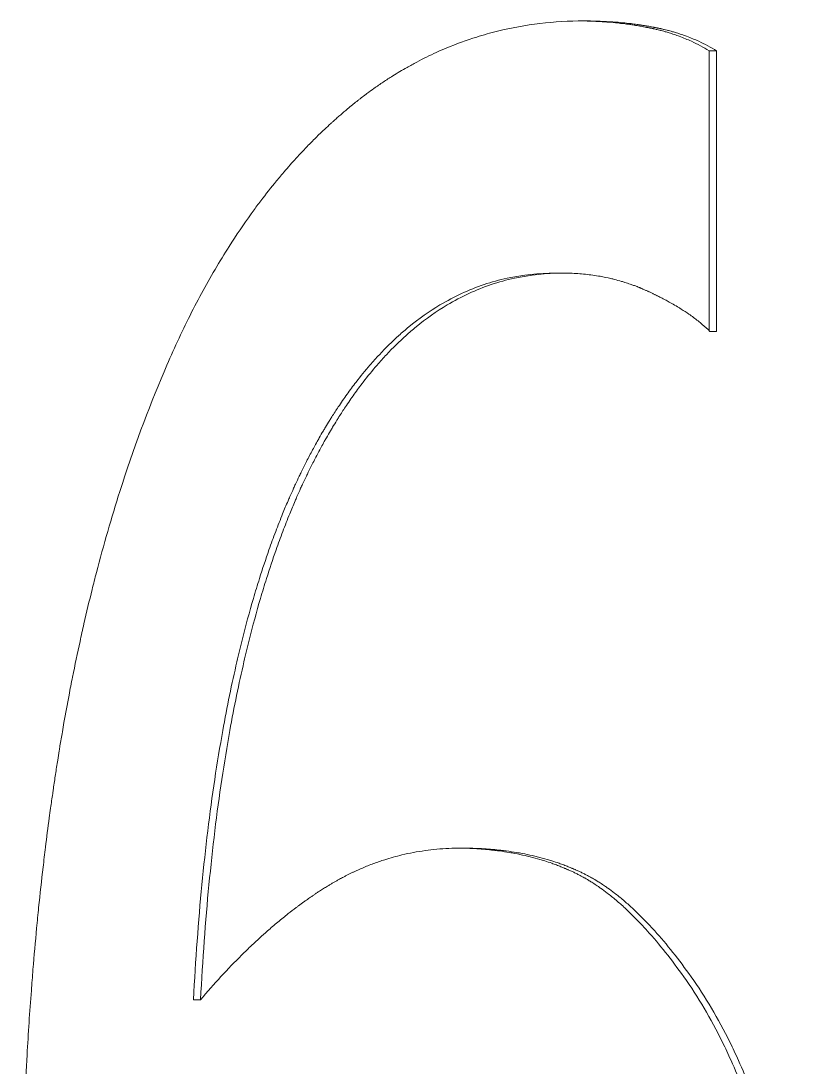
# Model space of a CAD drawing. Header units: millimetres. Extents: x 0 to 8410, y 0 to 5940.
# Drawn here: x 2663.323 to 2664.235, y 2257.528 to 2258.73 of the extents above; entities that cross this region are included whole.
import ezdxf

# ---------------------------------------------------------------- set-up
doc = ezdxf.new("R2010")
doc.units = ezdxf.units.MM
doc.header["$LTSCALE"] = 10
doc.layers.add('가시적인 것(ISO)', color=3, linetype='Continuous', lineweight=5, true_color=0x00ff00)

msp = doc.modelspace()

# ---------------------------------------------------------------- linework, layer by layer
at = {"layer": '가시적인 것(ISO)'}
for p, q in [((2664.1137, 2258.6954), (2664.1222, 2258.6954)), ((2664.1222, 2258.6954), (2664.1222, 2258.3733)), ((2663.9371, 2258.4402), (2663.9455, 2258.4402)), ((2664.1147, 2258.3733), (2664.1222, 2258.3733)), ((2663.5215, 2257.6055), (2663.5296, 2257.6055))]:
    msp.add_line(p, q, dxfattribs=at)
for points, knots in [([(2663.4877, 2258.3267), (2663.4966, 2258.3479), (2663.506, 2258.3683), (2663.5157, 2258.3879), (2663.5255, 2258.4075), (2663.5357, 2258.4263), (2663.5463, 2258.4443), (2663.5516, 2258.4534), (2663.557, 2258.4622), (2663.5625, 2258.4708), (2663.5707, 2258.4838), (2663.5792, 2258.4963), (2663.5878, 2258.5084), (2663.5907, 2258.5124), (2663.5937, 2258.5164), (2663.5966, 2258.5203), (2663.6025, 2258.5281), (2663.6085, 2258.5358), (2663.6146, 2258.5433), (2663.6176, 2258.547), (2663.6207, 2258.5507), (2663.6238, 2258.5543), (2663.6284, 2258.5598), (2663.6331, 2258.5651), (2663.6378, 2258.5704), (2663.6394, 2258.5721), (2663.641, 2258.5738), (2663.6426, 2258.5756), (2663.6458, 2258.579), (2663.649, 2258.5824), (2663.6522, 2258.5857), (2663.6538, 2258.5874), (2663.6555, 2258.5891), (2663.6571, 2258.5907), (2663.6603, 2258.594), (2663.6636, 2258.5973), (2663.6669, 2258.6005), (2663.6686, 2258.602), (2663.6702, 2258.6036), (2663.6719, 2258.6052), (2663.6744, 2258.6076), (2663.6769, 2258.6099), (2663.6794, 2258.6122), (2663.6803, 2258.613), (2663.6811, 2258.6137), (2663.682, 2258.6145), (2663.6832, 2258.6157), (2663.6845, 2258.6168), (2663.6858, 2258.6179), (2663.687, 2258.6191), (2663.6883, 2258.6202), (2663.6896, 2258.6213), (2663.6909, 2258.6224), (2663.6922, 2258.6235), (2663.6934, 2258.6246), (2663.6947, 2258.6257), (2663.696, 2258.6268), (2663.6973, 2258.6279), (2663.699, 2258.6294), (2663.7007, 2258.6308), (2663.7025, 2258.6322), (2663.7033, 2258.6329), (2663.7042, 2258.6336), (2663.7051, 2258.6343), (2663.7068, 2258.6357), (2663.7086, 2258.6371), (2663.7103, 2258.6385), (2663.7112, 2258.6392), (2663.712, 2258.6398), (2663.7129, 2258.6405), (2663.7147, 2258.6419), (2663.7164, 2258.6432), (2663.7182, 2258.6445), (2663.7191, 2258.6452), (2663.7199, 2258.6458), (2663.7208, 2258.6465), (2663.7235, 2258.6485), (2663.7261, 2258.6504), (2663.7288, 2258.6523), (2663.7306, 2258.6535), (2663.7323, 2258.6548), (2663.7341, 2258.656), (2663.7377, 2258.6585), (2663.7413, 2258.6609), (2663.7449, 2258.6632), (2663.7467, 2258.6644), (2663.7485, 2258.6655), (2663.7503, 2258.6667), (2663.7558, 2258.6701), (2663.7613, 2258.6734), (2663.7668, 2258.6765), (2663.7705, 2258.6786), (2663.7742, 2258.6806), (2663.7779, 2258.6826), (2663.7853, 2258.6866), (2663.7929, 2258.6902), (2663.8004, 2258.6937), (2663.8042, 2258.6954), (2663.808, 2258.6971), (2663.8119, 2258.6987), (2663.8234, 2258.7035), (2663.835, 2258.7077), (2663.8468, 2258.7114), (2663.8547, 2258.7139), (2663.8626, 2258.7161), (2663.8706, 2258.7181), (2663.8866, 2258.722), (2663.9029, 2258.725), (2663.9194, 2258.7269), (2663.936, 2258.7289), (2663.9528, 2258.7299), (2663.9699, 2258.7299)], [0, 0, 0, 0, 0.166667, 0.166667, 0.166667, 0.333333, 0.333333, 0.333333, 0.416667, 0.416667, 0.416667, 0.541667, 0.541667, 0.541667, 0.583333, 0.583333, 0.583333, 0.666667, 0.666667, 0.666667, 0.708333, 0.708333, 0.708333, 0.770833, 0.770833, 0.770833, 0.791667, 0.791667, 0.791667, 0.833333, 0.833333, 0.833333, 0.854167, 0.854167, 0.854167, 0.895833, 0.895833, 0.895833, 0.916667, 0.916667, 0.916667, 0.947917, 0.947917, 0.947917, 0.958333, 0.958333, 0.958333, 0.973958, 0.973958, 0.973958, 0.989583, 0.989583, 0.989583, 1.005208, 1.005208, 1.005208, 1.020833, 1.020833, 1.020833, 1.041667, 1.041667, 1.041667, 1.052083, 1.052083, 1.052083, 1.072917, 1.072917, 1.072917, 1.083333, 1.083333, 1.083333, 1.104167, 1.104167, 1.104167, 1.114583, 1.114583, 1.114583, 1.145833, 1.145833, 1.145833, 1.166667, 1.166667, 1.166667, 1.208333, 1.208333, 1.208333, 1.229167, 1.229167, 1.229167, 1.291667, 1.291667, 1.291667, 1.333333, 1.333333, 1.333333, 1.416667, 1.416667, 1.416667, 1.458333, 1.458333, 1.458333, 1.583333, 1.583333, 1.583333, 1.666667, 1.666667, 1.666667, 1.833333, 1.833333, 1.833333, 2, 2, 2, 2]), ([(2663.9658, 2258.7299), (2663.9694, 2258.7298), (2663.9729, 2258.7298), (2663.9764, 2258.7297), (2663.9813, 2258.7295), (2663.9862, 2258.7293), (2663.9909, 2258.729), (2663.9933, 2258.7288), (2663.9957, 2258.7287), (2663.9981, 2258.7285), (2664.0017, 2258.7282), (2664.0052, 2258.7279), (2664.0087, 2258.7275), (2664.0098, 2258.7274), (2664.011, 2258.7273), (2664.0121, 2258.7271), (2664.0145, 2258.7269), (2664.0168, 2258.7266), (2664.019, 2258.7263), (2664.0202, 2258.7261), (2664.0213, 2258.726), (2664.0225, 2258.7258), (2664.0242, 2258.7256), (2664.0258, 2258.7253), (2664.0275, 2258.7251), (2664.0281, 2258.725), (2664.0287, 2258.7249), (2664.0292, 2258.7248), (2664.0303, 2258.7246), (2664.0315, 2258.7244), (2664.0326, 2258.7243), (2664.0331, 2258.7242), (2664.0337, 2258.7241), (2664.0342, 2258.724), (2664.0353, 2258.7238), (2664.0365, 2258.7236), (2664.0376, 2258.7234), (2664.0381, 2258.7233), (2664.0387, 2258.7232), (2664.0392, 2258.7231), (2664.04, 2258.7229), (2664.0409, 2258.7228), (2664.0417, 2258.7226), (2664.042, 2258.7225), (2664.0422, 2258.7225), (2664.0425, 2258.7224), (2664.0429, 2258.7224), (2664.0433, 2258.7223), (2664.0437, 2258.7222), (2664.0441, 2258.7221), (2664.0445, 2258.722), (2664.045, 2258.7219), (2664.0454, 2258.7219), (2664.0458, 2258.7218), (2664.0462, 2258.7217), (2664.0466, 2258.7216), (2664.047, 2258.7215), (2664.0474, 2258.7214), (2664.0479, 2258.7213), (2664.0485, 2258.7212), (2664.049, 2258.7211), (2664.0493, 2258.721), (2664.0495, 2258.721), (2664.0498, 2258.7209), (2664.0506, 2258.7207), (2664.0514, 2258.7205), (2664.0522, 2258.7204), (2664.0527, 2258.7202), (2664.0533, 2258.7201), (2664.0538, 2258.72), (2664.0549, 2258.7197), (2664.0559, 2258.7195), (2664.0569, 2258.7192), (2664.0575, 2258.7191), (2664.058, 2258.7189), (2664.0585, 2258.7188), (2664.0595, 2258.7185), (2664.0606, 2258.7182), (2664.0616, 2258.718), (2664.0621, 2258.7178), (2664.0626, 2258.7177), (2664.0631, 2258.7175), (2664.0647, 2258.7171), (2664.0662, 2258.7167), (2664.0677, 2258.7162), (2664.0687, 2258.7159), (2664.0697, 2258.7156), (2664.0707, 2258.7153), (2664.0727, 2258.7146), (2664.0746, 2258.714), (2664.0765, 2258.7133), (2664.0775, 2258.7129), (2664.0785, 2258.7126), (2664.0794, 2258.7122), (2664.0842, 2258.7105), (2664.0888, 2258.7085), (2664.0933, 2258.7065), (2664.1005, 2258.7032), (2664.1073, 2258.6995), (2664.1137, 2258.6954)], [0.047935, 0.047935, 0.047935, 0.047935, 0.166667, 0.166667, 0.166667, 0.333333, 0.333333, 0.333333, 0.416667, 0.416667, 0.416667, 0.541667, 0.541667, 0.541667, 0.583333, 0.583333, 0.583333, 0.666667, 0.666667, 0.666667, 0.708333, 0.708333, 0.708333, 0.770833, 0.770833, 0.770833, 0.791667, 0.791667, 0.791667, 0.833333, 0.833333, 0.833333, 0.854167, 0.854167, 0.854167, 0.895833, 0.895833, 0.895833, 0.916667, 0.916667, 0.916667, 0.947917, 0.947917, 0.947917, 0.958333, 0.958333, 0.958333, 0.973958, 0.973958, 0.973958, 0.989583, 0.989583, 0.989583, 1.005208, 1.005208, 1.005208, 1.020833, 1.020833, 1.020833, 1.041667, 1.041667, 1.041667, 1.052083, 1.052083, 1.052083, 1.083333, 1.083333, 1.083333, 1.104167, 1.104167, 1.104167, 1.145833, 1.145833, 1.145833, 1.166667, 1.166667, 1.166667, 1.208333, 1.208333, 1.208333, 1.229167, 1.229167, 1.229167, 1.291667, 1.291667, 1.291667, 1.333333, 1.333333, 1.333333, 1.416667, 1.416667, 1.416667, 1.458333, 1.458333, 1.458333, 1.666667, 1.666667, 1.666667, 2, 2, 2, 2]), ([(2663.9699, 2258.7299), (2663.9749, 2258.7299), (2663.9799, 2258.7298), (2663.9848, 2258.7297), (2663.9897, 2258.7295), (2663.9946, 2258.7293), (2663.9994, 2258.729), (2664.0018, 2258.7288), (2664.0041, 2258.7287), (2664.0065, 2258.7285), (2664.0101, 2258.7282), (2664.0136, 2258.7279), (2664.0171, 2258.7275), (2664.0182, 2258.7274), (2664.0194, 2258.7273), (2664.0206, 2258.7271), (2664.0229, 2258.7269), (2664.0252, 2258.7266), (2664.0275, 2258.7263), (2664.0286, 2258.7261), (2664.0297, 2258.726), (2664.0309, 2258.7258), (2664.0326, 2258.7256), (2664.0343, 2258.7253), (2664.036, 2258.7251), (2664.0365, 2258.725), (2664.0371, 2258.7249), (2664.0376, 2258.7248), (2664.0388, 2258.7246), (2664.0399, 2258.7244), (2664.041, 2258.7243), (2664.0416, 2258.7242), (2664.0421, 2258.7241), (2664.0427, 2258.724), (2664.0438, 2258.7238), (2664.0449, 2258.7236), (2664.046, 2258.7234), (2664.0465, 2258.7233), (2664.0471, 2258.7232), (2664.0476, 2258.7231), (2664.0485, 2258.7229), (2664.0493, 2258.7228), (2664.0501, 2258.7226), (2664.0504, 2258.7225), (2664.0507, 2258.7225), (2664.0509, 2258.7224), (2664.0513, 2258.7224), (2664.0518, 2258.7223), (2664.0522, 2258.7222), (2664.0526, 2258.7221), (2664.053, 2258.722), (2664.0534, 2258.7219), (2664.0538, 2258.7219), (2664.0542, 2258.7218), (2664.0546, 2258.7217), (2664.055, 2258.7216), (2664.0554, 2258.7215), (2664.0558, 2258.7214), (2664.0564, 2258.7213), (2664.0569, 2258.7212), (2664.0574, 2258.7211), (2664.0577, 2258.721), (2664.058, 2258.721), (2664.0583, 2258.7209), (2664.0591, 2258.7207), (2664.0599, 2258.7205), (2664.0607, 2258.7204), (2664.0612, 2258.7202), (2664.0617, 2258.7201), (2664.0622, 2258.72), (2664.0633, 2258.7197), (2664.0643, 2258.7195), (2664.0654, 2258.7192), (2664.0659, 2258.7191), (2664.0664, 2258.7189), (2664.067, 2258.7188), (2664.068, 2258.7185), (2664.069, 2258.7182), (2664.0701, 2258.718), (2664.0706, 2258.7178), (2664.0711, 2258.7177), (2664.0716, 2258.7175), (2664.0731, 2258.7171), (2664.0746, 2258.7167), (2664.0761, 2258.7162), (2664.0771, 2258.7159), (2664.0781, 2258.7156), (2664.0791, 2258.7153), (2664.0811, 2258.7146), (2664.0831, 2258.714), (2664.085, 2258.7133), (2664.086, 2258.7129), (2664.0869, 2258.7126), (2664.0879, 2258.7122), (2664.0927, 2258.7105), (2664.0973, 2258.7085), (2664.1018, 2258.7065), (2664.1089, 2258.7032), (2664.1157, 2258.6995), (2664.1222, 2258.6954)], [0, 0, 0, 0, 0.166667, 0.166667, 0.166667, 0.333333, 0.333333, 0.333333, 0.416667, 0.416667, 0.416667, 0.541667, 0.541667, 0.541667, 0.583333, 0.583333, 0.583333, 0.666667, 0.666667, 0.666667, 0.708333, 0.708333, 0.708333, 0.770833, 0.770833, 0.770833, 0.791667, 0.791667, 0.791667, 0.833333, 0.833333, 0.833333, 0.854167, 0.854167, 0.854167, 0.895833, 0.895833, 0.895833, 0.916667, 0.916667, 0.916667, 0.947917, 0.947917, 0.947917, 0.958333, 0.958333, 0.958333, 0.973958, 0.973958, 0.973958, 0.989583, 0.989583, 0.989583, 1.005208, 1.005208, 1.005208, 1.020833, 1.020833, 1.020833, 1.041667, 1.041667, 1.041667, 1.052083, 1.052083, 1.052083, 1.083333, 1.083333, 1.083333, 1.104167, 1.104167, 1.104167, 1.145833, 1.145833, 1.145833, 1.166667, 1.166667, 1.166667, 1.208333, 1.208333, 1.208333, 1.229167, 1.229167, 1.229167, 1.291667, 1.291667, 1.291667, 1.333333, 1.333333, 1.333333, 1.416667, 1.416667, 1.416667, 1.458333, 1.458333, 1.458333, 1.666667, 1.666667, 1.666667, 2, 2, 2, 2]), ([(2664.1137, 2258.6954), (2664.1137, 2258.6865), (2664.1137, 2258.6775), (2664.1137, 2258.6686), (2664.1137, 2258.6597), (2664.1137, 2258.6507), (2664.1137, 2258.6418), (2664.1137, 2258.6373), (2664.1137, 2258.6328), (2664.1137, 2258.6283), (2664.1137, 2258.6194), (2664.1137, 2258.6104), (2664.1137, 2258.6015), (2664.1137, 2258.597), (2664.1137, 2258.5925), (2664.1137, 2258.5881), (2664.1137, 2258.5791), (2664.1137, 2258.5702), (2664.1137, 2258.5612), (2664.1137, 2258.5567), (2664.1137, 2258.5523), (2664.1137, 2258.5478), (2664.1137, 2258.5389), (2664.1137, 2258.5299), (2664.1137, 2258.521), (2664.1137, 2258.5165), (2664.1137, 2258.512), (2664.1137, 2258.5075), (2664.1137, 2258.4986), (2664.1137, 2258.4896), (2664.1137, 2258.4807), (2664.1137, 2258.4762), (2664.1137, 2258.4717), (2664.1137, 2258.4673), (2664.1137, 2258.4538), (2664.1137, 2258.4404), (2664.1137, 2258.427), (2664.1137, 2258.4094), (2664.1137, 2258.3919), (2664.1137, 2258.3743)], [0, 0, 0, 0, 0.00268436, 0.00268436, 0.00268436, 0.00536872, 0.00536872, 0.00536872, 0.0067109, 0.0067109, 0.0067109, 0.00939526, 0.00939526, 0.00939526, 0.01073744, 0.01073744, 0.01073744, 0.0134218, 0.0134218, 0.0134218, 0.01476398, 0.01476398, 0.01476398, 0.01744834, 0.01744834, 0.01744834, 0.01879052, 0.01879052, 0.01879052, 0.02147488, 0.02147488, 0.02147488, 0.02281706, 0.02281706, 0.02281706, 0.0268436, 0.0268436, 0.0268436, 0.03211633, 0.03211633, 0.03211633, 0.03211633]), ([(2663.9371, 2258.4402), (2663.9182, 2258.4402), (2663.8997, 2258.4382), (2663.8817, 2258.4343), (2663.8638, 2258.4304), (2663.8464, 2258.4246), (2663.8295, 2258.4168), (2663.8211, 2258.4129), (2663.8128, 2258.4085), (2663.8046, 2258.4036), (2663.7924, 2258.3963), (2663.7804, 2258.3879), (2663.7688, 2258.3784), (2663.765, 2258.3752), (2663.7611, 2258.3719), (2663.7573, 2258.3685), (2663.7497, 2258.3617), (2663.7423, 2258.3543), (2663.735, 2258.3465), (2663.7313, 2258.3426), (2663.7277, 2258.3386), (2663.7241, 2258.3345), (2663.7187, 2258.3282), (2663.7134, 2258.3217), (2663.7082, 2258.315), (2663.7065, 2258.3127), (2663.7048, 2258.3104), (2663.703, 2258.3081), (2663.6996, 2258.3035), (2663.6962, 2258.2987), (2663.6928, 2258.2939), (2663.6912, 2258.2914), (2663.6895, 2258.2889), (2663.6878, 2258.2864), (2663.6853, 2258.2827), (2663.6829, 2258.2789), (2663.6804, 2258.275), (2663.6796, 2258.2737), (2663.6788, 2258.2724), (2663.678, 2258.2711), (2663.6763, 2258.2685), (2663.6747, 2258.2658), (2663.6731, 2258.2631), (2663.6723, 2258.2618), (2663.6715, 2258.2604), (2663.6707, 2258.2591), (2663.6691, 2258.2564), (2663.6675, 2258.2536), (2663.6659, 2258.2509), (2663.6652, 2258.2495), (2663.6644, 2258.2481), (2663.6636, 2258.2467), (2663.6624, 2258.2446), (2663.6612, 2258.2424), (2663.6601, 2258.2403), (2663.6589, 2258.2382), (2663.6577, 2258.236), (2663.6566, 2258.2338), (2663.6554, 2258.2317), (2663.6543, 2258.2295), (2663.6531, 2258.2273), (2663.652, 2258.2251), (2663.6508, 2258.2228), (2663.6497, 2258.2206), (2663.6482, 2258.2176), (2663.6467, 2258.2146), (2663.6452, 2258.2116), (2663.6445, 2258.21), (2663.6438, 2258.2085), (2663.643, 2258.207), (2663.6415, 2258.2039), (2663.6401, 2258.2008), (2663.6386, 2258.1977), (2663.6379, 2258.1961), (2663.6372, 2258.1945), (2663.6365, 2258.193), (2663.6351, 2258.1898), (2663.6336, 2258.1866), (2663.6322, 2258.1834), (2663.6315, 2258.1818), (2663.6308, 2258.1802), (2663.6301, 2258.1785), (2663.628, 2258.1737), (2663.626, 2258.1687), (2663.6239, 2258.1637), (2663.6226, 2258.1604), (2663.6212, 2258.157), (2663.6199, 2258.1536), (2663.6172, 2258.1468), (2663.6146, 2258.1399), (2663.612, 2258.1329), (2663.6108, 2258.1294), (2663.6095, 2258.1258), (2663.6082, 2258.1223), (2663.6045, 2258.1116), (2663.6008, 2258.1006), (2663.5973, 2258.0893), (2663.5949, 2258.0818), (2663.5926, 2258.0742), (2663.5903, 2258.0665), (2663.5858, 2258.051), (2663.5815, 2258.0351), (2663.5774, 2258.0187), (2663.5753, 2258.0105), (2663.5733, 2258.0022), (2663.5714, 2257.9938), (2663.5655, 2257.9685), (2663.5601, 2257.9421), (2663.5552, 2257.9147), (2663.5519, 2257.8965), (2663.5488, 2257.8777), (2663.5459, 2257.8585), (2663.5402, 2257.8201), (2663.5353, 2257.7798), (2663.5312, 2257.7376), (2663.5271, 2257.6955), (2663.5239, 2257.6514), (2663.5215, 2257.6055)], [0, 0, 0, 0, 0.166667, 0.166667, 0.166667, 0.333333, 0.333333, 0.333333, 0.416667, 0.416667, 0.416667, 0.541667, 0.541667, 0.541667, 0.583333, 0.583333, 0.583333, 0.666667, 0.666667, 0.666667, 0.708333, 0.708333, 0.708333, 0.770833, 0.770833, 0.770833, 0.791667, 0.791667, 0.791667, 0.833333, 0.833333, 0.833333, 0.854167, 0.854167, 0.854167, 0.885417, 0.885417, 0.885417, 0.895833, 0.895833, 0.895833, 0.916667, 0.916667, 0.916667, 0.927083, 0.927083, 0.927083, 0.947917, 0.947917, 0.947917, 0.958333, 0.958333, 0.958333, 0.973958, 0.973958, 0.973958, 0.989583, 0.989583, 0.989583, 1.005208, 1.005208, 1.005208, 1.020833, 1.020833, 1.020833, 1.041667, 1.041667, 1.041667, 1.052083, 1.052083, 1.052083, 1.072917, 1.072917, 1.072917, 1.083333, 1.083333, 1.083333, 1.104167, 1.104167, 1.104167, 1.114583, 1.114583, 1.114583, 1.145833, 1.145833, 1.145833, 1.166667, 1.166667, 1.166667, 1.208333, 1.208333, 1.208333, 1.229167, 1.229167, 1.229167, 1.291667, 1.291667, 1.291667, 1.333333, 1.333333, 1.333333, 1.416667, 1.416667, 1.416667, 1.458333, 1.458333, 1.458333, 1.583333, 1.583333, 1.583333, 1.666667, 1.666667, 1.666667, 1.833333, 1.833333, 1.833333, 2, 2, 2, 2]), ([(2663.9455, 2258.4402), (2663.9265, 2258.4402), (2663.908, 2258.4382), (2663.8901, 2258.4343), (2663.8721, 2258.4304), (2663.8547, 2258.4246), (2663.8378, 2258.4168), (2663.8294, 2258.4129), (2663.8211, 2258.4085), (2663.8129, 2258.4036), (2663.8006, 2258.3963), (2663.7887, 2258.3879), (2663.7771, 2258.3784), (2663.7732, 2258.3752), (2663.7694, 2258.3719), (2663.7656, 2258.3685), (2663.758, 2258.3617), (2663.7505, 2258.3543), (2663.7432, 2258.3465), (2663.7395, 2258.3426), (2663.7359, 2258.3386), (2663.7323, 2258.3345), (2663.7269, 2258.3282), (2663.7216, 2258.3217), (2663.7164, 2258.315), (2663.7147, 2258.3127), (2663.713, 2258.3104), (2663.7112, 2258.3081), (2663.7078, 2258.3035), (2663.7044, 2258.2987), (2663.701, 2258.2939), (2663.6994, 2258.2914), (2663.6977, 2258.2889), (2663.696, 2258.2864), (2663.6935, 2258.2827), (2663.691, 2258.2789), (2663.6886, 2258.275), (2663.6878, 2258.2737), (2663.687, 2258.2724), (2663.6861, 2258.2711), (2663.6845, 2258.2685), (2663.6829, 2258.2658), (2663.6813, 2258.2631), (2663.6805, 2258.2618), (2663.6797, 2258.2604), (2663.6789, 2258.2591), (2663.6773, 2258.2564), (2663.6757, 2258.2536), (2663.6741, 2258.2509), (2663.6733, 2258.2495), (2663.6725, 2258.2481), (2663.6718, 2258.2467), (2663.6706, 2258.2446), (2663.6694, 2258.2424), (2663.6682, 2258.2403), (2663.6671, 2258.2382), (2663.6659, 2258.236), (2663.6648, 2258.2338), (2663.6636, 2258.2317), (2663.6624, 2258.2295), (2663.6613, 2258.2273), (2663.6602, 2258.2251), (2663.659, 2258.2228), (2663.6579, 2258.2206), (2663.6564, 2258.2176), (2663.6549, 2258.2146), (2663.6534, 2258.2116), (2663.6527, 2258.21), (2663.6519, 2258.2085), (2663.6512, 2258.207), (2663.6497, 2258.2039), (2663.6483, 2258.2008), (2663.6468, 2258.1977), (2663.6461, 2258.1961), (2663.6454, 2258.1945), (2663.6446, 2258.193), (2663.6432, 2258.1898), (2663.6418, 2258.1866), (2663.6404, 2258.1834), (2663.6397, 2258.1818), (2663.639, 2258.1802), (2663.6383, 2258.1785), (2663.6362, 2258.1737), (2663.6341, 2258.1687), (2663.6321, 2258.1637), (2663.6307, 2258.1604), (2663.6294, 2258.157), (2663.628, 2258.1536), (2663.6254, 2258.1468), (2663.6228, 2258.1399), (2663.6202, 2258.1329), (2663.6189, 2258.1294), (2663.6176, 2258.1258), (2663.6164, 2258.1223), (2663.6126, 2258.1116), (2663.6089, 2258.1006), (2663.6054, 2258.0893), (2663.603, 2258.0818), (2663.6007, 2258.0742), (2663.5984, 2258.0665), (2663.5939, 2258.051), (2663.5896, 2258.0351), (2663.5855, 2258.0187), (2663.5834, 2258.0105), (2663.5814, 2258.0022), (2663.5795, 2257.9938), (2663.5736, 2257.9685), (2663.5682, 2257.9421), (2663.5633, 2257.9147), (2663.56, 2257.8965), (2663.5569, 2257.8777), (2663.554, 2257.8585), (2663.5483, 2257.8201), (2663.5434, 2257.7798), (2663.5393, 2257.7376), (2663.5352, 2257.6955), (2663.532, 2257.6514), (2663.5296, 2257.6055)], [0, 0, 0, 0, 0.166667, 0.166667, 0.166667, 0.333333, 0.333333, 0.333333, 0.416667, 0.416667, 0.416667, 0.541667, 0.541667, 0.541667, 0.583333, 0.583333, 0.583333, 0.666667, 0.666667, 0.666667, 0.708333, 0.708333, 0.708333, 0.770833, 0.770833, 0.770833, 0.791667, 0.791667, 0.791667, 0.833333, 0.833333, 0.833333, 0.854167, 0.854167, 0.854167, 0.885417, 0.885417, 0.885417, 0.895833, 0.895833, 0.895833, 0.916667, 0.916667, 0.916667, 0.927083, 0.927083, 0.927083, 0.947917, 0.947917, 0.947917, 0.958333, 0.958333, 0.958333, 0.973958, 0.973958, 0.973958, 0.989583, 0.989583, 0.989583, 1.005208, 1.005208, 1.005208, 1.020833, 1.020833, 1.020833, 1.041667, 1.041667, 1.041667, 1.052083, 1.052083, 1.052083, 1.072917, 1.072917, 1.072917, 1.083333, 1.083333, 1.083333, 1.104167, 1.104167, 1.104167, 1.114583, 1.114583, 1.114583, 1.145833, 1.145833, 1.145833, 1.166667, 1.166667, 1.166667, 1.208333, 1.208333, 1.208333, 1.229167, 1.229167, 1.229167, 1.291667, 1.291667, 1.291667, 1.333333, 1.333333, 1.333333, 1.416667, 1.416667, 1.416667, 1.458333, 1.458333, 1.458333, 1.583333, 1.583333, 1.583333, 1.666667, 1.666667, 1.666667, 1.833333, 1.833333, 1.833333, 2, 2, 2, 2]), ([(2664.1147, 2258.3733), (2664.1119, 2258.376), (2664.109, 2258.3787), (2664.1059, 2258.3813), (2664.1027, 2258.384), (2664.0994, 2258.3866), (2664.0959, 2258.3892), (2664.0942, 2258.3905), (2664.0924, 2258.3918), (2664.0905, 2258.3931), (2664.0877, 2258.395), (2664.0848, 2258.3969), (2664.0818, 2258.3988), (2664.0808, 2258.3994), (2664.0798, 2258.4), (2664.0788, 2258.4006), (2664.0768, 2258.4019), (2664.0747, 2258.4031), (2664.0725, 2258.4044), (2664.0714, 2258.405), (2664.0704, 2258.4056), (2664.0693, 2258.4062), (2664.0676, 2258.4072), (2664.0659, 2258.4081), (2664.0642, 2258.409), (2664.0637, 2258.4093), (2664.0631, 2258.4096), (2664.0625, 2258.4099), (2664.0614, 2258.4105), (2664.0602, 2258.4111), (2664.0591, 2258.4117), (2664.0585, 2258.412), (2664.0579, 2258.4123), (2664.0573, 2258.4126), (2664.0564, 2258.4131), (2664.0555, 2258.4135), (2664.0546, 2258.414), (2664.0543, 2258.4141), (2664.054, 2258.4143), (2664.0537, 2258.4144), (2664.0531, 2258.4147), (2664.0525, 2258.415), (2664.0519, 2258.4153), (2664.0516, 2258.4155), (2664.0513, 2258.4156), (2664.051, 2258.4158), (2664.0505, 2258.416), (2664.0501, 2258.4162), (2664.0496, 2258.4165), (2664.0491, 2258.4167), (2664.0487, 2258.4169), (2664.0482, 2258.4171), (2664.0477, 2258.4173), (2664.0473, 2258.4176), (2664.0468, 2258.4178), (2664.0463, 2258.418), (2664.0458, 2258.4182), (2664.0454, 2258.4185), (2664.0449, 2258.4187), (2664.0444, 2258.4189), (2664.0439, 2258.4191), (2664.0435, 2258.4193), (2664.043, 2258.4196), (2664.0425, 2258.4198), (2664.042, 2258.42), (2664.0416, 2258.4202), (2664.0411, 2258.4204), (2664.0406, 2258.4206), (2664.0401, 2258.4209), (2664.0396, 2258.4211), (2664.039, 2258.4213), (2664.0384, 2258.4216), (2664.0377, 2258.4219), (2664.0374, 2258.422), (2664.0371, 2258.4222), (2664.0368, 2258.4223), (2664.0361, 2258.4226), (2664.0355, 2258.4228), (2664.0348, 2258.4231), (2664.0345, 2258.4232), (2664.0342, 2258.4234), (2664.0338, 2258.4235), (2664.0329, 2258.4239), (2664.0319, 2258.4243), (2664.0309, 2258.4247), (2664.0303, 2258.4249), (2664.0296, 2258.4252), (2664.029, 2258.4254), (2664.0277, 2258.4259), (2664.0264, 2258.4264), (2664.0251, 2258.4268), (2664.0244, 2258.4271), (2664.0237, 2258.4273), (2664.0231, 2258.4275), (2664.0211, 2258.4282), (2664.0191, 2258.4289), (2664.0171, 2258.4295), (2664.0158, 2258.4299), (2664.0145, 2258.4303), (2664.0131, 2258.4307), (2664.0104, 2258.4315), (2664.0077, 2258.4322), (2664.005, 2258.4329), (2664.0037, 2258.4333), (2664.0023, 2258.4336), (2664.001, 2258.4339), (2663.9969, 2258.4349), (2663.9927, 2258.4357), (2663.9886, 2258.4365), (2663.9858, 2258.437), (2663.983, 2258.4374), (2663.9802, 2258.4378), (2663.9745, 2258.4386), (2663.9688, 2258.4392), (2663.963, 2258.4396), (2663.9573, 2258.44), (2663.9514, 2258.4402), (2663.9455, 2258.4402)], [0, 0, 0, 0, 0.166667, 0.166667, 0.166667, 0.333333, 0.333333, 0.333333, 0.416667, 0.416667, 0.416667, 0.541667, 0.541667, 0.541667, 0.583333, 0.583333, 0.583333, 0.666667, 0.666667, 0.666667, 0.708333, 0.708333, 0.708333, 0.770833, 0.770833, 0.770833, 0.791667, 0.791667, 0.791667, 0.833333, 0.833333, 0.833333, 0.854167, 0.854167, 0.854167, 0.885417, 0.885417, 0.885417, 0.895833, 0.895833, 0.895833, 0.916667, 0.916667, 0.916667, 0.927083, 0.927083, 0.927083, 0.942708, 0.942708, 0.942708, 0.958333, 0.958333, 0.958333, 0.973958, 0.973958, 0.973958, 0.989583, 0.989583, 0.989583, 1.005208, 1.005208, 1.005208, 1.020833, 1.020833, 1.020833, 1.036458, 1.036458, 1.036458, 1.052083, 1.052083, 1.052083, 1.072917, 1.072917, 1.072917, 1.083333, 1.083333, 1.083333, 1.104167, 1.104167, 1.104167, 1.114583, 1.114583, 1.114583, 1.145833, 1.145833, 1.145833, 1.166667, 1.166667, 1.166667, 1.208333, 1.208333, 1.208333, 1.229167, 1.229167, 1.229167, 1.291667, 1.291667, 1.291667, 1.333333, 1.333333, 1.333333, 1.416667, 1.416667, 1.416667, 1.458333, 1.458333, 1.458333, 1.583333, 1.583333, 1.583333, 1.666667, 1.666667, 1.666667, 1.833333, 1.833333, 1.833333, 2, 2, 2, 2]), ([(2663.3233, 2257.2813), (2663.3233, 2257.3176), (2663.3237, 2257.3532), (2663.3245, 2257.3883), (2663.3252, 2257.4234), (2663.3264, 2257.4578), (2663.3279, 2257.4917), (2663.3286, 2257.5086), (2663.3295, 2257.5254), (2663.3304, 2257.5421), (2663.3318, 2257.567), (2663.3334, 2257.5917), (2663.3353, 2257.616), (2663.3359, 2257.6241), (2663.3365, 2257.6321), (2663.3372, 2257.6402), (2663.3385, 2257.6562), (2663.3399, 2257.6721), (2663.3414, 2257.6879), (2663.3421, 2257.6958), (2663.3429, 2257.7036), (2663.3437, 2257.7114), (2663.3453, 2257.727), (2663.347, 2257.7425), (2663.3488, 2257.7578), (2663.3497, 2257.7654), (2663.3506, 2257.7731), (2663.3515, 2257.7806), (2663.3529, 2257.792), (2663.3544, 2257.8033), (2663.3559, 2257.8145), (2663.3564, 2257.8183), (2663.3569, 2257.822), (2663.3574, 2257.8257), (2663.3582, 2257.8313), (2663.359, 2257.8368), (2663.3598, 2257.8424), (2663.3601, 2257.8442), (2663.3603, 2257.8461), (2663.3606, 2257.8479), (2663.361, 2257.8507), (2663.3614, 2257.8534), (2663.3618, 2257.8562), (2663.3622, 2257.8589), (2663.3626, 2257.8617), (2663.3631, 2257.8644), (2663.3635, 2257.8671), (2663.3639, 2257.8699), (2663.3643, 2257.8726), (2663.3647, 2257.8753), (2663.3652, 2257.8781), (2663.3656, 2257.8808), (2663.3662, 2257.8844), (2663.3667, 2257.888), (2663.3673, 2257.8916), (2663.3676, 2257.8934), (2663.3679, 2257.8952), (2663.3682, 2257.897), (2663.3691, 2257.9024), (2663.37, 2257.9078), (2663.3709, 2257.9131), (2663.3715, 2257.9167), (2663.3722, 2257.9203), (2663.3728, 2257.9238), (2663.3747, 2257.9344), (2663.3766, 2257.945), (2663.3786, 2257.9554), (2663.3799, 2257.9624), (2663.3812, 2257.9693), (2663.3826, 2257.9762), (2663.3854, 2257.99), (2663.3882, 2258.0037), (2663.3912, 2258.0171), (2663.3926, 2258.0239), (2663.3941, 2258.0306), (2663.3957, 2258.0372), (2663.3987, 2258.0506), (2663.4019, 2258.0637), (2663.4051, 2258.0767), (2663.4067, 2258.0832), (2663.4084, 2258.0897), (2663.41, 2258.0961), (2663.4184, 2258.1282), (2663.4274, 2258.1594), (2663.437, 2258.1895), (2663.4523, 2258.2378), (2663.4692, 2258.2835), (2663.4877, 2258.3267)], [0, 0, 0, 0, 0.166667, 0.166667, 0.166667, 0.333333, 0.333333, 0.333333, 0.416667, 0.416667, 0.416667, 0.541667, 0.541667, 0.541667, 0.583333, 0.583333, 0.583333, 0.666667, 0.666667, 0.666667, 0.708333, 0.708333, 0.708333, 0.791667, 0.791667, 0.791667, 0.833333, 0.833333, 0.833333, 0.895833, 0.895833, 0.895833, 0.916667, 0.916667, 0.916667, 0.947917, 0.947917, 0.947917, 0.958333, 0.958333, 0.958333, 0.973958, 0.973958, 0.973958, 0.989583, 0.989583, 0.989583, 1.005208, 1.005208, 1.005208, 1.020833, 1.020833, 1.020833, 1.041667, 1.041667, 1.041667, 1.052083, 1.052083, 1.052083, 1.083333, 1.083333, 1.083333, 1.104167, 1.104167, 1.104167, 1.166667, 1.166667, 1.166667, 1.208333, 1.208333, 1.208333, 1.291667, 1.291667, 1.291667, 1.333333, 1.333333, 1.333333, 1.416667, 1.416667, 1.416667, 1.458333, 1.458333, 1.458333, 1.666667, 1.666667, 1.666667, 2, 2, 2, 2]), ([(2663.5296, 2257.6055), (2663.5374, 2257.6147), (2663.5453, 2257.6236), (2663.5531, 2257.6321), (2663.561, 2257.6407), (2663.5689, 2257.6489), (2663.5768, 2257.6567), (2663.5807, 2257.6606), (2663.5847, 2257.6645), (2663.5886, 2257.6682), (2663.5946, 2257.6738), (2663.6005, 2257.6792), (2663.6065, 2257.6845), (2663.6085, 2257.6862), (2663.6104, 2257.6879), (2663.6124, 2257.6896), (2663.6164, 2257.693), (2663.6204, 2257.6964), (2663.6244, 2257.6996), (2663.6264, 2257.7012), (2663.6283, 2257.7028), (2663.6303, 2257.7044), (2663.6333, 2257.7067), (2663.6363, 2257.709), (2663.6393, 2257.7113), (2663.6403, 2257.712), (2663.6413, 2257.7128), (2663.6423, 2257.7135), (2663.6443, 2257.715), (2663.6463, 2257.7165), (2663.6483, 2257.7179), (2663.6493, 2257.7186), (2663.6503, 2257.7193), (2663.6513, 2257.72), (2663.6528, 2257.7211), (2663.6543, 2257.7222), (2663.6558, 2257.7232), (2663.6563, 2257.7235), (2663.6568, 2257.7239), (2663.6573, 2257.7242), (2663.6583, 2257.7249), (2663.6593, 2257.7256), (2663.6603, 2257.7263), (2663.6608, 2257.7266), (2663.6613, 2257.727), (2663.6618, 2257.7273), (2663.6628, 2257.728), (2663.6638, 2257.7286), (2663.6648, 2257.7293), (2663.6653, 2257.7296), (2663.6658, 2257.7299), (2663.6663, 2257.7303), (2663.6671, 2257.7308), (2663.6678, 2257.7313), (2663.6686, 2257.7317), (2663.6694, 2257.7322), (2663.6701, 2257.7327), (2663.6709, 2257.7332), (2663.6716, 2257.7337), (2663.6724, 2257.7341), (2663.6731, 2257.7346), (2663.6739, 2257.7351), (2663.6746, 2257.7356), (2663.6754, 2257.736), (2663.6764, 2257.7366), (2663.6774, 2257.7372), (2663.6784, 2257.7379), (2663.6789, 2257.7382), (2663.6794, 2257.7385), (2663.6799, 2257.7388), (2663.6809, 2257.7394), (2663.682, 2257.74), (2663.683, 2257.7405), (2663.6835, 2257.7408), (2663.684, 2257.7411), (2663.6845, 2257.7414), (2663.6855, 2257.742), (2663.6865, 2257.7426), (2663.6876, 2257.7431), (2663.6881, 2257.7434), (2663.6886, 2257.7437), (2663.6891, 2257.744), (2663.6906, 2257.7448), (2663.6922, 2257.7457), (2663.6937, 2257.7465), (2663.6947, 2257.747), (2663.6958, 2257.7475), (2663.6968, 2257.7481), (2663.6989, 2257.7491), (2663.7009, 2257.7501), (2663.703, 2257.7512), (2663.7041, 2257.7517), (2663.7051, 2257.7521), (2663.7061, 2257.7526), (2663.7093, 2257.7541), (2663.7124, 2257.7555), (2663.7156, 2257.7568), (2663.7177, 2257.7577), (2663.7198, 2257.7586), (2663.7219, 2257.7595), (2663.7261, 2257.7611), (2663.7304, 2257.7627), (2663.7347, 2257.7642), (2663.7369, 2257.7649), (2663.739, 2257.7657), (2663.7412, 2257.7663), (2663.7476, 2257.7684), (2663.7542, 2257.7702), (2663.7608, 2257.7718), (2663.7652, 2257.7729), (2663.7696, 2257.7738), (2663.7741, 2257.7747), (2663.783, 2257.7763), (2663.792, 2257.7776), (2663.8011, 2257.7785), (2663.8102, 2257.7793), (2663.8195, 2257.7797), (2663.8288, 2257.7797)], [0, 0, 0, 0, 0.166667, 0.166667, 0.166667, 0.333333, 0.333333, 0.333333, 0.416667, 0.416667, 0.416667, 0.541667, 0.541667, 0.541667, 0.583333, 0.583333, 0.583333, 0.666667, 0.666667, 0.666667, 0.708333, 0.708333, 0.708333, 0.770833, 0.770833, 0.770833, 0.791667, 0.791667, 0.791667, 0.833333, 0.833333, 0.833333, 0.854167, 0.854167, 0.854167, 0.885417, 0.885417, 0.885417, 0.895833, 0.895833, 0.895833, 0.916667, 0.916667, 0.916667, 0.927083, 0.927083, 0.927083, 0.947917, 0.947917, 0.947917, 0.958333, 0.958333, 0.958333, 0.973958, 0.973958, 0.973958, 0.989583, 0.989583, 0.989583, 1.005208, 1.005208, 1.005208, 1.020833, 1.020833, 1.020833, 1.041667, 1.041667, 1.041667, 1.052083, 1.052083, 1.052083, 1.072917, 1.072917, 1.072917, 1.083333, 1.083333, 1.083333, 1.104167, 1.104167, 1.104167, 1.114583, 1.114583, 1.114583, 1.145833, 1.145833, 1.145833, 1.166667, 1.166667, 1.166667, 1.208333, 1.208333, 1.208333, 1.229167, 1.229167, 1.229167, 1.291667, 1.291667, 1.291667, 1.333333, 1.333333, 1.333333, 1.416667, 1.416667, 1.416667, 1.458333, 1.458333, 1.458333, 1.583333, 1.583333, 1.583333, 1.666667, 1.666667, 1.666667, 1.833333, 1.833333, 1.833333, 2, 2, 2, 2]), ([(2663.825, 2257.7797), (2663.8325, 2257.7796), (2663.8399, 2257.7794), (2663.8471, 2257.7789), (2663.8536, 2257.7785), (2663.8599, 2257.7779), (2663.8662, 2257.7772), (2663.8683, 2257.777), (2663.8703, 2257.7767), (2663.8724, 2257.7765), (2663.8765, 2257.7759), (2663.8806, 2257.7753), (2663.8846, 2257.7746), (2663.8866, 2257.7743), (2663.8886, 2257.7739), (2663.8906, 2257.7735), (2663.8945, 2257.7728), (2663.8985, 2257.772), (2663.9023, 2257.7711), (2663.9043, 2257.7707), (2663.9062, 2257.7702), (2663.9081, 2257.7697), (2663.9119, 2257.7688), (2663.9156, 2257.7678), (2663.9194, 2257.7667), (2663.9212, 2257.7661), (2663.9231, 2257.7656), (2663.9249, 2257.765), (2663.9276, 2257.7641), (2663.9303, 2257.7632), (2663.933, 2257.7623), (2663.9339, 2257.762), (2663.9348, 2257.7616), (2663.9357, 2257.7613), (2663.9375, 2257.7607), (2663.9393, 2257.76), (2663.941, 2257.7593), (2663.9419, 2257.759), (2663.9428, 2257.7586), (2663.9436, 2257.7583), (2663.9449, 2257.7578), (2663.9462, 2257.7572), (2663.9475, 2257.7567), (2663.948, 2257.7565), (2663.9484, 2257.7563), (2663.9488, 2257.7561), (2663.9497, 2257.7558), (2663.9505, 2257.7554), (2663.9514, 2257.755), (2663.9518, 2257.7548), (2663.9522, 2257.7547), (2663.9527, 2257.7545), (2663.9533, 2257.7542), (2663.9539, 2257.7539), (2663.9546, 2257.7536), (2663.9552, 2257.7533), (2663.9558, 2257.753), (2663.9565, 2257.7527), (2663.9571, 2257.7524), (2663.9577, 2257.7522), (2663.9584, 2257.7519), (2663.959, 2257.7516), (2663.9596, 2257.7513), (2663.9602, 2257.751), (2663.9609, 2257.7507), (2663.9615, 2257.7503), (2663.9621, 2257.75), (2663.9627, 2257.7497), (2663.9633, 2257.7494), (2663.964, 2257.7491), (2663.9646, 2257.7488), (2663.9652, 2257.7485), (2663.9658, 2257.7481), (2663.9664, 2257.7478), (2663.9671, 2257.7475), (2663.9677, 2257.7471), (2663.9685, 2257.7467), (2663.9694, 2257.7462), (2663.9702, 2257.7457), (2663.9706, 2257.7455), (2663.971, 2257.7453), (2663.9714, 2257.745), (2663.9723, 2257.7446), (2663.9731, 2257.7441), (2663.9739, 2257.7436), (2663.9744, 2257.7433), (2663.9748, 2257.7431), (2663.9752, 2257.7428), (2663.9764, 2257.7421), (2663.9777, 2257.7413), (2663.9789, 2257.7405), (2663.9798, 2257.74), (2663.9806, 2257.7394), (2663.9815, 2257.7389), (2663.9831, 2257.7378), (2663.9848, 2257.7367), (2663.9865, 2257.7355), (2663.9873, 2257.7349), (2663.9882, 2257.7343), (2663.989, 2257.7337), (2663.9915, 2257.7319), (2663.9941, 2257.7301), (2663.9966, 2257.7281), (2663.9983, 2257.7268), (2664, 2257.7255), (2664.0017, 2257.7241), (2664.0051, 2257.7214), (2664.0085, 2257.7185), (2664.0119, 2257.7155), (2664.0136, 2257.714), (2664.0153, 2257.7124), (2664.017, 2257.7109), (2664.0221, 2257.7061), (2664.0272, 2257.7011), (2664.0324, 2257.6957), (2664.0358, 2257.6922), (2664.0393, 2257.6885), (2664.0427, 2257.6846), (2664.0497, 2257.6769), (2664.0566, 2257.6687), (2664.0636, 2257.6599), (2664.0706, 2257.6511), (2664.0776, 2257.6417), (2664.0847, 2257.6318)], [0.027881, 0.027881, 0.027881, 0.027881, 0.166667, 0.166667, 0.166667, 0.291667, 0.291667, 0.291667, 0.333333, 0.333333, 0.333333, 0.416667, 0.416667, 0.416667, 0.458333, 0.458333, 0.458333, 0.541667, 0.541667, 0.541667, 0.583333, 0.583333, 0.583333, 0.666667, 0.666667, 0.666667, 0.708333, 0.708333, 0.708333, 0.770833, 0.770833, 0.770833, 0.791667, 0.791667, 0.791667, 0.833333, 0.833333, 0.833333, 0.854167, 0.854167, 0.854167, 0.885417, 0.885417, 0.885417, 0.895833, 0.895833, 0.895833, 0.916667, 0.916667, 0.916667, 0.927083, 0.927083, 0.927083, 0.942708, 0.942708, 0.942708, 0.958333, 0.958333, 0.958333, 0.973958, 0.973958, 0.973958, 0.989583, 0.989583, 0.989583, 1.005208, 1.005208, 1.005208, 1.020833, 1.020833, 1.020833, 1.036458, 1.036458, 1.036458, 1.052083, 1.052083, 1.052083, 1.072917, 1.072917, 1.072917, 1.083333, 1.083333, 1.083333, 1.104167, 1.104167, 1.104167, 1.114583, 1.114583, 1.114583, 1.145833, 1.145833, 1.145833, 1.166667, 1.166667, 1.166667, 1.208333, 1.208333, 1.208333, 1.229167, 1.229167, 1.229167, 1.291667, 1.291667, 1.291667, 1.333333, 1.333333, 1.333333, 1.416667, 1.416667, 1.416667, 1.458333, 1.458333, 1.458333, 1.583333, 1.583333, 1.583333, 1.666667, 1.666667, 1.666667, 1.833333, 1.833333, 1.833333, 2, 2, 2, 2]), ([(2663.8288, 2257.7797), (2663.8379, 2257.7797), (2663.8467, 2257.7794), (2663.8554, 2257.7789), (2663.8619, 2257.7785), (2663.8683, 2257.7779), (2663.8745, 2257.7772), (2663.8766, 2257.777), (2663.8787, 2257.7767), (2663.8807, 2257.7765), (2663.8848, 2257.7759), (2663.8889, 2257.7753), (2663.8929, 2257.7746), (2663.8949, 2257.7743), (2663.8969, 2257.7739), (2663.8989, 2257.7735), (2663.9029, 2257.7728), (2663.9068, 2257.772), (2663.9107, 2257.7711), (2663.9126, 2257.7707), (2663.9145, 2257.7702), (2663.9164, 2257.7697), (2663.9202, 2257.7688), (2663.924, 2257.7678), (2663.9277, 2257.7667), (2663.9296, 2257.7661), (2663.9314, 2257.7656), (2663.9332, 2257.765), (2663.936, 2257.7641), (2663.9387, 2257.7632), (2663.9414, 2257.7623), (2663.9423, 2257.762), (2663.9432, 2257.7616), (2663.9441, 2257.7613), (2663.9459, 2257.7607), (2663.9476, 2257.76), (2663.9494, 2257.7593), (2663.9503, 2257.759), (2663.9511, 2257.7586), (2663.952, 2257.7583), (2663.9533, 2257.7578), (2663.9546, 2257.7572), (2663.9559, 2257.7567), (2663.9563, 2257.7565), (2663.9568, 2257.7563), (2663.9572, 2257.7561), (2663.9581, 2257.7558), (2663.9589, 2257.7554), (2663.9598, 2257.755), (2663.9602, 2257.7548), (2663.9606, 2257.7547), (2663.961, 2257.7545), (2663.9617, 2257.7542), (2663.9623, 2257.7539), (2663.963, 2257.7536), (2663.9636, 2257.7533), (2663.9642, 2257.753), (2663.9648, 2257.7527), (2663.9655, 2257.7524), (2663.9661, 2257.7522), (2663.9667, 2257.7519), (2663.9674, 2257.7516), (2663.968, 2257.7513), (2663.9686, 2257.751), (2663.9692, 2257.7507), (2663.9699, 2257.7503), (2663.9705, 2257.75), (2663.9711, 2257.7497), (2663.9717, 2257.7494), (2663.9723, 2257.7491), (2663.973, 2257.7488), (2663.9736, 2257.7485), (2663.9742, 2257.7481), (2663.9748, 2257.7478), (2663.9755, 2257.7475), (2663.9761, 2257.7471), (2663.9769, 2257.7467), (2663.9777, 2257.7462), (2663.9786, 2257.7457), (2663.979, 2257.7455), (2663.9794, 2257.7453), (2663.9798, 2257.745), (2663.9807, 2257.7446), (2663.9815, 2257.7441), (2663.9823, 2257.7436), (2663.9827, 2257.7433), (2663.9832, 2257.7431), (2663.9836, 2257.7428), (2663.9848, 2257.7421), (2663.9861, 2257.7413), (2663.9873, 2257.7405), (2663.9882, 2257.74), (2663.989, 2257.7394), (2663.9899, 2257.7389), (2663.9915, 2257.7378), (2663.9932, 2257.7367), (2663.9949, 2257.7355), (2663.9957, 2257.7349), (2663.9966, 2257.7343), (2663.9974, 2257.7337), (2663.9999, 2257.7319), (2664.0025, 2257.7301), (2664.005, 2257.7281), (2664.0067, 2257.7268), (2664.0084, 2257.7255), (2664.0101, 2257.7241), (2664.0135, 2257.7214), (2664.0169, 2257.7185), (2664.0203, 2257.7155), (2664.022, 2257.714), (2664.0237, 2257.7124), (2664.0254, 2257.7109), (2664.0305, 2257.7061), (2664.0357, 2257.7011), (2664.0408, 2257.6957), (2664.0443, 2257.6922), (2664.0477, 2257.6885), (2664.0512, 2257.6846), (2664.0581, 2257.6769), (2664.0651, 2257.6687), (2664.0721, 2257.6599), (2664.0791, 2257.6511), (2664.0861, 2257.6417), (2664.0932, 2257.6318)], [0, 0, 0, 0, 0.166667, 0.166667, 0.166667, 0.291667, 0.291667, 0.291667, 0.333333, 0.333333, 0.333333, 0.416667, 0.416667, 0.416667, 0.458333, 0.458333, 0.458333, 0.541667, 0.541667, 0.541667, 0.583333, 0.583333, 0.583333, 0.666667, 0.666667, 0.666667, 0.708333, 0.708333, 0.708333, 0.770833, 0.770833, 0.770833, 0.791667, 0.791667, 0.791667, 0.833333, 0.833333, 0.833333, 0.854167, 0.854167, 0.854167, 0.885417, 0.885417, 0.885417, 0.895833, 0.895833, 0.895833, 0.916667, 0.916667, 0.916667, 0.927083, 0.927083, 0.927083, 0.942708, 0.942708, 0.942708, 0.958333, 0.958333, 0.958333, 0.973958, 0.973958, 0.973958, 0.989583, 0.989583, 0.989583, 1.005208, 1.005208, 1.005208, 1.020833, 1.020833, 1.020833, 1.036458, 1.036458, 1.036458, 1.052083, 1.052083, 1.052083, 1.072917, 1.072917, 1.072917, 1.083333, 1.083333, 1.083333, 1.104167, 1.104167, 1.104167, 1.114583, 1.114583, 1.114583, 1.145833, 1.145833, 1.145833, 1.166667, 1.166667, 1.166667, 1.208333, 1.208333, 1.208333, 1.229167, 1.229167, 1.229167, 1.291667, 1.291667, 1.291667, 1.333333, 1.333333, 1.333333, 1.416667, 1.416667, 1.416667, 1.458333, 1.458333, 1.458333, 1.583333, 1.583333, 1.583333, 1.666667, 1.666667, 1.666667, 1.833333, 1.833333, 1.833333, 2, 2, 2, 2]), ([(2664.0847, 2257.6318), (2664.0928, 2257.6203), (2664.1006, 2257.6083), (2664.108, 2257.5958), (2664.1154, 2257.5833), (2664.1224, 2257.5702), (2664.1291, 2257.5566), (2664.1325, 2257.5499), (2664.1357, 2257.5429), (2664.1389, 2257.5359), (2664.1436, 2257.5253), (2664.1481, 2257.5144), (2664.1525, 2257.5033), (2664.1539, 2257.4995), (2664.1554, 2257.4958), (2664.1568, 2257.492), (2664.1596, 2257.4844), (2664.1623, 2257.4767), (2664.1649, 2257.4689), (2664.1662, 2257.4649), (2664.1675, 2257.461), (2664.1688, 2257.457), (2664.1713, 2257.449), (2664.1738, 2257.4409), (2664.1761, 2257.4327), (2664.1773, 2257.4286), (2664.1785, 2257.4244), (2664.1796, 2257.4202), (2664.1813, 2257.414), (2664.183, 2257.4076), (2664.1846, 2257.4012), (2664.1851, 2257.399), (2664.1857, 2257.3969), (2664.1862, 2257.3947), (2664.187, 2257.3915), (2664.1878, 2257.3882), (2664.1885, 2257.385), (2664.1888, 2257.3839), (2664.189, 2257.3828), (2664.1893, 2257.3817), (2664.1897, 2257.3801), (2664.19, 2257.3784), (2664.1904, 2257.3768), (2664.1908, 2257.3751), (2664.1911, 2257.3734), (2664.1915, 2257.3718), (2664.1919, 2257.3701), (2664.1922, 2257.3685), (2664.1926, 2257.3668), (2664.193, 2257.3651), (2664.1933, 2257.3634), (2664.1937, 2257.3618), (2664.1941, 2257.3595), (2664.1946, 2257.3573), (2664.1951, 2257.355), (2664.1953, 2257.3539), (2664.1955, 2257.3528), (2664.1958, 2257.3516), (2664.1964, 2257.3482), (2664.1971, 2257.3448), (2664.1978, 2257.3414), (2664.1982, 2257.3391), (2664.1987, 2257.3368), (2664.1991, 2257.3345), (2664.2004, 2257.3276), (2664.2016, 2257.3206), (2664.2028, 2257.3136), (2664.2036, 2257.3089), (2664.2044, 2257.3042), (2664.2052, 2257.2994), (2664.2067, 2257.2899), (2664.2081, 2257.2802), (2664.2095, 2257.2704), (2664.2102, 2257.2656), (2664.2109, 2257.2606), (2664.2115, 2257.2557), (2664.2128, 2257.2458), (2664.214, 2257.2357), (2664.2151, 2257.2256), (2664.2157, 2257.2205), (2664.2162, 2257.2154), (2664.2167, 2257.2103), (2664.2193, 2257.1845), (2664.2214, 2257.158), (2664.223, 2257.1307), (2664.2256, 2257.0871), (2664.2268, 2257.0414), (2664.2268, 2256.9937)], [0, 0, 0, 0, 0.166667, 0.166667, 0.166667, 0.333333, 0.333333, 0.333333, 0.416667, 0.416667, 0.416667, 0.541667, 0.541667, 0.541667, 0.583333, 0.583333, 0.583333, 0.666667, 0.666667, 0.666667, 0.708333, 0.708333, 0.708333, 0.791667, 0.791667, 0.791667, 0.833333, 0.833333, 0.833333, 0.895833, 0.895833, 0.895833, 0.916667, 0.916667, 0.916667, 0.947917, 0.947917, 0.947917, 0.958333, 0.958333, 0.958333, 0.973958, 0.973958, 0.973958, 0.989583, 0.989583, 0.989583, 1.005208, 1.005208, 1.005208, 1.020833, 1.020833, 1.020833, 1.041667, 1.041667, 1.041667, 1.052083, 1.052083, 1.052083, 1.083333, 1.083333, 1.083333, 1.104167, 1.104167, 1.104167, 1.166667, 1.166667, 1.166667, 1.208333, 1.208333, 1.208333, 1.291667, 1.291667, 1.291667, 1.333333, 1.333333, 1.333333, 1.416667, 1.416667, 1.416667, 1.458333, 1.458333, 1.458333, 1.666667, 1.666667, 1.666667, 2, 2, 2, 2]), ([(2664.0932, 2257.6318), (2664.1013, 2257.6203), (2664.1091, 2257.6083), (2664.1165, 2257.5958), (2664.1239, 2257.5833), (2664.1309, 2257.5702), (2664.1376, 2257.5566), (2664.141, 2257.5499), (2664.1442, 2257.5429), (2664.1474, 2257.5359), (2664.1521, 2257.5253), (2664.1567, 2257.5144), (2664.161, 2257.5033), (2664.1624, 2257.4995), (2664.1639, 2257.4958), (2664.1653, 2257.492), (2664.1681, 2257.4844), (2664.1708, 2257.4767), (2664.1734, 2257.4689), (2664.1747, 2257.4649), (2664.176, 2257.461), (2664.1773, 2257.457), (2664.1798, 2257.449), (2664.1823, 2257.4409), (2664.1847, 2257.4327), (2664.1858, 2257.4286), (2664.187, 2257.4244), (2664.1881, 2257.4202), (2664.1899, 2257.414), (2664.1915, 2257.4076), (2664.1931, 2257.4012), (2664.1937, 2257.399), (2664.1942, 2257.3969), (2664.1947, 2257.3947), (2664.1955, 2257.3915), (2664.1963, 2257.3882), (2664.1971, 2257.385), (2664.1973, 2257.3839), (2664.1976, 2257.3828), (2664.1978, 2257.3817), (2664.1982, 2257.3801), (2664.1986, 2257.3784), (2664.1989, 2257.3768), (2664.1993, 2257.3751), (2664.1997, 2257.3734), (2664.2, 2257.3718), (2664.2004, 2257.3701), (2664.2008, 2257.3685), (2664.2011, 2257.3668), (2664.2015, 2257.3651), (2664.2019, 2257.3634), (2664.2022, 2257.3618), (2664.2027, 2257.3595), (2664.2032, 2257.3573), (2664.2036, 2257.355), (2664.2038, 2257.3539), (2664.2041, 2257.3528), (2664.2043, 2257.3516), (2664.205, 2257.3482), (2664.2057, 2257.3448), (2664.2063, 2257.3414), (2664.2068, 2257.3391), (2664.2072, 2257.3368), (2664.2076, 2257.3345), (2664.2089, 2257.3276), (2664.2102, 2257.3206), (2664.2114, 2257.3136), (2664.2122, 2257.3089), (2664.213, 2257.3042), (2664.2137, 2257.2994), (2664.2153, 2257.2899), (2664.2167, 2257.2802), (2664.2181, 2257.2704), (2664.2187, 2257.2656), (2664.2194, 2257.2606), (2664.22, 2257.2557), (2664.2213, 2257.2458), (2664.2225, 2257.2357), (2664.2237, 2257.2256), (2664.2242, 2257.2205), (2664.2248, 2257.2154), (2664.2253, 2257.2103), (2664.2279, 2257.1845), (2664.23, 2257.158), (2664.2316, 2257.1307), (2664.2341, 2257.0871), (2664.2354, 2257.0414), (2664.2354, 2256.9937)], [0, 0, 0, 0, 0.166667, 0.166667, 0.166667, 0.333333, 0.333333, 0.333333, 0.416667, 0.416667, 0.416667, 0.541667, 0.541667, 0.541667, 0.583333, 0.583333, 0.583333, 0.666667, 0.666667, 0.666667, 0.708333, 0.708333, 0.708333, 0.791667, 0.791667, 0.791667, 0.833333, 0.833333, 0.833333, 0.895833, 0.895833, 0.895833, 0.916667, 0.916667, 0.916667, 0.947917, 0.947917, 0.947917, 0.958333, 0.958333, 0.958333, 0.973958, 0.973958, 0.973958, 0.989583, 0.989583, 0.989583, 1.005208, 1.005208, 1.005208, 1.020833, 1.020833, 1.020833, 1.041667, 1.041667, 1.041667, 1.052083, 1.052083, 1.052083, 1.083333, 1.083333, 1.083333, 1.104167, 1.104167, 1.104167, 1.166667, 1.166667, 1.166667, 1.208333, 1.208333, 1.208333, 1.291667, 1.291667, 1.291667, 1.333333, 1.333333, 1.333333, 1.416667, 1.416667, 1.416667, 1.458333, 1.458333, 1.458333, 1.666667, 1.666667, 1.666667, 2, 2, 2, 2])]:
    msp.add_open_spline(points, degree=3, knots=knots, dxfattribs=at)

doc.saveas('drawing.dxf')
